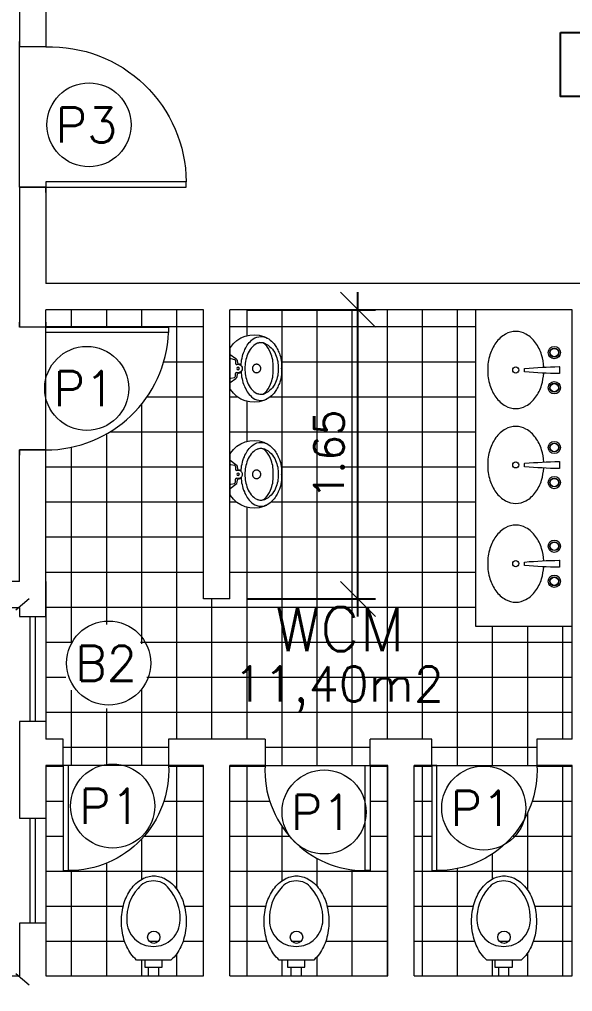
# Model space of a CAD drawing. Header units: millimetres. Extents: x 521 to 1055, y 261 to 520.
# Drawn here: x 574.94 to 578.09, y 287.12 to 292.67 of the extents above; entities that cross this region are included whole.
import ezdxf
from ezdxf.enums import TextEntityAlignment as Align

# ---------------------------------------------------------------- set-up
doc = ezdxf.new("R2010")
doc.units = ezdxf.units.MM
doc.linetypes.add('CONTINU', pattern=[0])
doc.linetypes.add('DASHDOT', pattern=[1, 0.5, -0.25, 0, -0.25])
doc.layers.add('0.1', color=8, linetype='Continuous', lineweight=13)
doc.layers.add('ppci', color=8, linetype='Continuous')
doc.styles.add('ROMANS', font='romans')
doc.styles.get("Standard").update_dxf_attribs({"font": 'romans.shx'})
doc.dimstyles.new('Fares Eng - 50', dxfattribs={"dimscale": 2, "dimtxt": 0.085, "dimasz": 0.1, "dimexe": 0.05, "dimexo": 0.05, "dimgap": 0.04, "dimtad": 1, "dimzin": 4, "dimdsep": 46, "dimtxsty": 'ROMANS', "dimblk1": 'OBLIQUE', "dimblk2": 'OBLIQUE', "dimsah": 1, "dimcen": 0.05, "dimdle": 0.05, "dimclrd": 8, "dimclre": 8, "dimclrt": 8, "dimaunit": 1, "dimadec": 0, "dimazin": 0, "dimtfac": 1, "dimtix": 1, "dimtmove": 2, "dimatfit": 0, "dimldrblk": 'OPEN90', "dimfxl": 1, "dimtolj": 1, "dimtzin": 0, "dimarcsym": 0})
pattern_1 = [(0, (-100.5649307543961, 711.2109671713519), (0, -0.2), []), (270, (-100.5649307543961, 711.2109671713519), (-0.2, -1.224606353822377e-17), [])]

# ---------------------------------------------------------------- blocks, each defined once
blk = doc.blocks.new('P80')
for points in [[(0, 0.8600000000001068), (0, 0.8300000000001057), (0.1499999999999986, 0.8300000000001057), (0.1499999999999986, 0.8600000000001068)], [(0, 0), (0, 0.03000000000000114), (0.1499999999999986, 0.03000000000000114), (0.1499999999999986, 0)]]:
    blk.add_lwpolyline(points)
blk.add_lwpolyline([(-0.8000000000000227, 0.06000000000008299), (0, 0.06000000000008299), (0, 0.03000000000000114), (-0.8000000000000227, 0.03000000000000114)], close=True)
at = {"color": 8}
blk.add_arc((-0.02513934576528032, 0.05553438521076377), 0.7748735220644332, 88.14081760279143, 179.6698012135025, dxfattribs=at)
blk = doc.blocks.new('P60')
at = {"color": 252}
blk.add_lwpolyline([(-0.6000000000000227, 0.05960000000008298), (0, 0.05960000000008298), (0, 0.03000000000000114), (-0.6000000000000227, 0.03000000000000114)], close=True, dxfattribs=at)
at = {"color": 8}
blk.add_arc((-0.02886986666674457, 0.05960000000008306), 0.5711301333332781, 87.10253993610587, 180, dxfattribs=at)
blk = doc.blocks.new('Vaso')
for points in [[(0.02999999999997272, -0.04999999999995453), (0.02999999999997272, 0), (-0.02999999999997272, 0), (-0.02999999999997272, -0.04999999999995453)], [(0.04999999999995453, -0.09000000000014552), (0.04999999999995453, -0.04999999999995453), (-0.04999999999995453, -0.04999999999995453), (-0.04999999999995453, -0.09000000000014552)]]:
    blk.add_lwpolyline(points)
for points in [[(0.1828955200001019, -0.3100000000001728, -0.071776), (0.1680402599999979, -0.4129498500001318, -0.083144), (0.128710270000056, -0.4938477600001079, -0.106699), (0.06516211000007388, -0.5518467399999736, -0.132564), (-0.002104480000070907, -0.5700000000001637, -0.132564), (-0.06937106999998832, -0.5518467399999736, -0.106699), (-0.1329192299999704, -0.4938477600001079, -0.083144), (-0.1722492199999124, -0.4129498500001318, -0.071776), (-0.1871044800000163, -0.3100000000001728, -0.071776), (-0.1722492199999124, -0.2070501499999864, -0.083144), (-0.1329192299999704, -0.1261522400000104, -0.060171), (-0.09999999999990905, -0.09000000000014552), (0.09579103999999461, -0.09000000000014552, -0.060171), (0.128710270000056, -0.1261522400000104, -0.083144), (0.1680402599999979, -0.2070501499999864, -0.071776)], [(-0.08763701527800549, -0.4972033683313839, 0.2473999053505774), (0, -0.5413053001348089, 0.2473999053505774), (0.08763701527800549, -0.4972033683313839, 0.1978584598758542), (0.1521044799999345, -0.3175259839795217, 0.4183289460701766), (0, -0.1675407474929216, 0.4183289460701766), (-0.1521044799999345, -0.3175259839795217, 0.1978584598758542)]]:
    blk.add_lwpolyline(points, format="xyb", close=True)
blk.add_circle((-0.002104480000070907, -0.2200259839794398), 0.03525)
blk = doc.blocks.new('P70')
for points in [[(0, 0.760000000000025), (0, 0.7300000000000239), (0.1499999999999986, 0.7300000000000239), (0.1499999999999986, 0.760000000000025)], [(0, 0), (0, 0.03000000000000114), (0.1499999999999986, 0.03000000000000114), (0.1499999999999986, 0)]]:
    blk.add_lwpolyline(points)
blk.add_lwpolyline([(-0.7000000000000227, 0.06000000000008299), (0, 0.06000000000008299), (0, 0.03000000000000114), (-0.7000000000000227, 0.03000000000000114)], close=True)
at = {"color": 8}
blk.add_arc((3.861494457524373e-15, 0.02932835820894858), 0.7006716417910752, 90, 177.4910967546297, dxfattribs=at)
blk = doc.blocks.new('MIC')
for p, q in [((-7.181022390642248e-30, -3.552713678800501e-15), (2.253725092833587e-16, 0.1114999999999959)), ((0.294006887496943, 0.001700320565272878), (0.294006887496943, -4.146983364735735e-15)), ((-2.253725092833731e-16, -0.111500000000003), (-7.181022390642248e-30, -3.552713678800501e-15)), ((0.294006887496943, -4.146983364735735e-15), (0.294006887496943, -0.001700320565281172))]:
    blk.add_line(p, q)
for points in [[(0.06389889671298657, 0.01598841757203382, -0.1006025227802019), (0.08200000000000095, 0.09999999999999948, -0.1146110086684233), (0.1229999999999997, 0.1609999999999993, -0.3098364236183091), (0.2095199143072243, 0.1751021543491027, -0.3098364236183091)], [(0.1613928576543483, -0.1455672248154997), (0.1649101941308434, -0.1467308523902687, 0.1890387966786642), (0.1966600698150721, -0.1450091000326438, 0.1890137212314096), (0.2599702370741317, -0.07963134921959511, 0.1168018518744347), (0.2749686266706473, -2.332144905471686e-15, 0.1168018518744347), (0.2599702370741321, 0.0796313492195905, 0.1890137212314096), (0.1966600698150728, 0.1450091000326395, 0.1890387966786642), (0.164910194130844, 0.1467308523902645), (0.1613928576543489, 0.1455672248154954)], [(1.072361025267808e-16, 0.05305361097392058, -0.4731156655992713), (0.005000000000000895, 0.05599999999999915), (0.02500000000000046, 0.05149999999999894, -0.3625423988178856), (0.03149999999999951, 0.04299999999999742), (0.03250000000000069, 0.02849999999999924, 0.5647686887747856), (0.03857059185199323, 0.02282112824928532)], [(0.002000000000000831, 0.0804999999999989), (0.03400000000000081, 0.05699999999999676, -0.1805002929806469), (0.04100000000000046, 0.04549999999999868), (0.04299999999999932, 0.03199999999999816, 0.350290051334585), (0.04850000000000071, 0.02599999999999793, -0.2520343750682387), (0.06300000000000065, 0.01949999999999883)], [(-1.072361025267879e-16, -0.05305361097392414, 0.4731156655992713), (0.005000000000000668, -0.05600000000000272), (0.02500000000000025, -0.05150000000000259, 0.3625423988178856), (0.03149999999999933, -0.0430000000000011), (0.03250000000000058, -0.02850000000000292, -0.5647686887747856), (0.03857059185199314, -0.02282112824928902)], [(0.002000000000000505, -0.08050000000000246), (0.03400000000000058, -0.05700000000000045, 0.1805002929806469), (0.04100000000000028, -0.0455000000000024), (0.0429999999999992, -0.03200000000000189, -0.350290051334585), (0.0485000000000006, -0.02600000000000167, 0.2520343750682387), (0.06300000000000057, -0.01950000000000264)], [(0.06389889671298651, -0.01598841757203763, 0.1006025227802019), (0.08200000000000053, -0.1000000000000034, 0.1146110086684233), (0.122999999999999, -0.1610000000000034, 0.3098364236183091), (0.2095199143072236, -0.1751021543491071, 0.3098364236183091)]]:
    blk.add_lwpolyline(points, format="xyb")
blk.add_lwpolyline([(0.2469999999999999, -2.275612532610937e-15), (0.2471178908324276, -0.007832022022059848, -0.1020165053088811), (0.2314231464083887, -0.09020397524524396, -0.1006339586119125), (0.1998321805410083, -0.1371621200431705, -0.3104304348799956), (0.1587115284339952, -0.14447530021719, -0.02983714588725854), (0.1530000000000002, -0.1425000000000004, -0.1938874956134008), (0.1005000000000001, -0.08000000000000028, -0.09663518521957772), (0.08549999999999969, -1.949176117819334e-15, -0.09663518521957772), (0.1005000000000004, 0.07999999999999631, -0.1938874956134008), (0.1530000000000007, 0.1424999999999962, -0.02983714588725854), (0.1587115284339958, 0.1444753002171858, -0.3104304348799956), (0.1998321805410089, 0.1371621200431661, -0.1006339586119125), (0.2314231464083891, 0.09020397524523946, -0.1020165053088811), (0.2471178908324277, 0.007832022022055296)], format="xyb", close=True)
blk.add_circle((0.04599999999999937, -1.869335632467826e-15), 0.0075)
at = {"linetype": 'DASHDOT'}
blk.add_circle((0.1519999999999992, -2.083591112145287e-15), 0.024, dxfattribs=at)
for centre, radius, start, end in [((0.1377702899573948, 0.0315578556840454), 0.1611987715412378, 69.96350135858401, 146.725367118701), ((0.1386857544530518, 0.0475243997117098), 0.1459577868522475, 35.25885026493741, 68.15339377250778), ((0.01420555517480282, 0.1112656864088919), 0.01420748748665075, 142.0649101323887, 179.0550202112607), ((0.0354886119335873, -0.01077122697287798), 0.2641474675909128, 26.26255795670085, 32.66128229190893), ((-0.02926556299823355, -0.04272209828493694), 0.336355232746058, 21.06742201065763, 26.2625579567061), ((0.159761937990389, 0.03009408813070781), 0.1337877300855334, 1.845086542449727, 21.06742201065554), ((0.04599999999999937, -1.869335632467826e-15), 0.024, 251.967363912805, 108.0326360871948), ((-0.7216496446169334, 0.001700320565274931), 1.015656532113876, 359.9999999999999, 1.845086542450083), ((0.1597619379903889, -0.03009408813071201), 0.1337877300855336, 338.9325779893443, 358.15491345755), ((-0.7216496446169334, -0.001700320565275566), 1.015656532113876, 358.1549134575496, 359.9999999999998), ((0.03548861193358734, 0.01077122697287429), 0.2641474675909128, 327.3387177080908, 333.7374420432989), ((-0.02926556299823338, 0.04272209828493351), 0.3363552327460579, 333.7374420432938, 338.9325779893422), ((0.01420555517480237, -0.1112656864088955), 0.014207487486651, 180.9449797887391, 217.935089867611), ((0.1377702899573947, -0.03155785568404951), 0.1611987715412371, 213.2746328812987, 290.0364986414158), ((0.1386857544530517, -0.0475243997117139), 0.1459577868522475, 291.846606227492, 324.7411497350624)]:
    blk.add_arc(centre, radius, start, end)
blk = doc.blocks.new('Cuba')
blk.add_lwpolyline([(0.0007964035890972809, 0.05000000000001137), (-0.007366352336667308, 0.0499999999999925, -0.3896877516864198), (-0.009359223717736526, 0.05183128823838757, -0.01723366479288366), (-0.01917277886242666, 0.247968944425077, -0.4187690770508936), (-0.01717301998914593, 0.25), (0.0007964035890972809, 0.25), (0.01876582716733935, 0.25, -0.4187690770508931), (0.02076558604062009, 0.247968944425077, -0.01723366479288366), (0.01095203089593292, 0.05183128823840271, -0.3896877516864196), (0.008959159514862449, 0.0499999999999925)], format="xyb", close=True)
blk.add_lwpolyline([(-0.01642655458466891, 0.1595521582631534, 0.05959206038068896), (-0.08696014067280601, 0.1471861917011097, 0.08424761497446774), (-0.1555634918610417, 0.1131370849898587, 0.1064685849763624), (-0.2045356555467384, 0.05839934548953352, 0.1301586401875859), (-0.2200000000000006, 0, 0.1301586401875893), (-0.2045356555467384, -0.05839934548953352, 0.1064685849763587), (-0.1555634918610417, -0.1131370849898303, 0.08424761497446792), (-0.08696014067280829, -0.1471861917010813, 0.07328068524213961), (0, -0.1599999999999966, 0.0732806852421363), (0.08696014067280601, -0.1471861917010813, 0.0842476149744677), (0.15556349186104, -0.1131370849898303, 0.1064685849763671), (0.2045356555467367, -0.05839934548950509, 0.1301586401875963), (0.2199999999999989, 0, 0.1301586401875876), (0.2045356555467367, 0.05839934548953352, 0.1064685849763547), (0.15556349186104, 0.1131370849898587, 0.08424761497446004), (0.08696014067280829, 0.1471861917011097, 0.05826802056709933), (0.01801512440569979, 0.1594612693903912, 0.07328068524213464)], format="xyb")
for centre, radius in [((-0.09920359641090386, 0.2199999999999989), 0.035), ((0.1007964035890973, 0.2199999999999989), 0.035), ((0, 0), 0.0175)]:
    blk.add_circle(centre, radius)
at = {"color": 8}
for centre, radius in [((-0.09920359641090386, 0.2199999999999989), 0.025), ((-0.09920359641090386, 0.2199999999999989), 0.024), ((0.1007964035890973, 0.2199999999999989), 0.025), ((0.1007964035890973, 0.2199999999999989), 0.024)]:
    blk.add_circle(centre, radius, dxfattribs=at)
blk = doc.blocks.new('ÁREA')
for p in [(4.97462945148186e-05, 0.003761569252461072), (0, 0)]:
    blk.add_attdef('COMPARTIMENTO', text='', height=0.0025).set_placement(p, align=Align.CENTER)
at = {"color": 1}
for p in [(-4.97462945148186e-05, -0.003761569252461072), (-9.94925890296372e-05, -0.007523138504922144)]:
    blk.add_attdef('ÁREA', text='', height=0.002, dxfattribs=at).set_placement(p, align=Align.CENTER)
blk = doc.blocks.new('_OBLIQUE')
at = {"color": 0, "linetype": 'ByBlock'}
blk.add_line((-0.5, -0.5), (0.5, 0.5), dxfattribs=at)
blk = doc.blocks.new('*D1667')
at = {"layer": '0.1', "color": 8, "linetype": 'CONTINU', "lineweight": -2, "transparency": 16777216}
for p, q in [((576.8670226852952, 289.2644788319042), (576.8670226852952, 291.1144788319043)), ((576.2377410264085, 291.0144788319043), (576.9670226852952, 291.0144788319043)), ((576.2377410264085, 289.3644788319042), (576.9670226852952, 289.3644788319042))]:
    blk.add_line(p, q, dxfattribs=at)
at = {"layer": 'DEFPOINTS', "color": 0, "linetype": 'CONTINU', "lineweight": -2, "transparency": 16777216}
for p in [(576.1377410264084, 291.0144788319043), (576.8670226852952, 291.0144788319043), (576.1377410264084, 289.3644788319042)]:
    blk.add_point(p, dxfattribs=at)
at = {"layer": '0.1', "color": 8, "linetype": 'CONTINU', "lineweight": -2, "transparency": 16777216, "xscale": 0.2, "yscale": 0.2, "zscale": 0.2}
for p, rotation in [((576.8670226852952, 291.0144788319043), 90), ((576.8670226852952, 289.3644788319042), 270)]:
    blk.add_blockref('_OBLIQUE', p, dxfattribs=dict(at, rotation=rotation))
at = {"layer": '0.1', "color": 8, "linetype": 'CONTINU', "transparency": 16777216, "insert": (576.7020226852951, 290.1894788319043), "char_height": 0.17, "attachment_point": 5, "rotation": 90, "style": 'ROMANS'}
blk.add_mtext('\\A1;1.65', dxfattribs=at)
blk = doc.blocks.new('_Open90')
at = {"color": 0, "linetype": 'ByBlock', "lineweight": -2}
for p, q in [((-0.5, 0.5), (0, 0)), ((0, 0), (-1, 0)), ((0, 0), (-0.5, -0.5))]:
    blk.add_line(p, q, dxfattribs=at)
blk = doc.blocks.new('*D1762')
at = {"layer": '0.1', "color": 8, "linetype": 'CONTINU', "lineweight": -2, "transparency": 16777216}
for p, q in [((574.2177715693851, 310.9624150756579), (574.2177715693851, 289.3644788319043)), ((574.8377410264085, 310.8624150756579), (574.1177715693851, 310.8624150756579)), ((574.8377410264084, 289.4644788319043), (574.1177715693851, 289.4644788319043))]:
    blk.add_line(p, q, dxfattribs=at)
at = {"layer": 'DEFPOINTS', "color": 0, "linetype": 'CONTINU', "lineweight": -2, "transparency": 16777216}
for p in [(574.9377410264085, 310.8624150756579), (574.2177715693851, 289.4644788319043), (574.9377410264084, 289.4644788319043)]:
    blk.add_point(p, dxfattribs=at)
at = {"layer": '0.1', "color": 8, "linetype": 'CONTINU', "lineweight": -2, "transparency": 16777216, "xscale": 0.2, "yscale": 0.2, "zscale": 0.2}
for p, rotation in [((574.2177715693851, 310.8624150756579), 90), ((574.2177715693851, 289.4644788319043), 270)]:
    blk.add_blockref('_OBLIQUE', p, dxfattribs=dict(at, rotation=rotation))
at = {"layer": '0.1', "color": 8, "linetype": 'CONTINU', "transparency": 16777216, "insert": (574.0527715693851, 299.516524149228), "char_height": 0.17, "attachment_point": 5, "rotation": 90, "style": 'ROMANS'}
blk.add_mtext('\\A1;21.40', dxfattribs=at)

msp = doc.modelspace()

# ---------------------------------------------------------------- hatches: boundary and pattern name
at = {"layer": '0.1', "linetype": 'CONTINU'}
h = msp.add_hatch(dxfattribs=at)
h.set_pattern_fill('_USER', color=8, scale=0.2, style=0, double=1, pattern_type=0)
h.set_pattern_definition([(0, (-100.5649307543961, -87.28200950754331), (0, 0.2), []), (90, (-100.5649307543961, -87.28200950754331), (-0.2, 1.224606353822377e-17), [])])
h.paths.add_polyline_path([(577.5377410264089, 291.0144788319042), (576.1377410264084, 291.0144788319043), (576.1377410264084, 290.7909774823061, -0.1628160446244721), (576.1407410264095, 290.7994774823063, -0.3480502846370825), (576.3307410264078, 290.8624774823052, -0.1445233165197684), (576.3956089614273, 290.8112591272738, -0.02792695870552506), (576.4101106896694, 290.7855876146528, -0.02267194023055926), (576.4223480651618, 290.757663747938, -0.0840704910421127), (576.4312213300298, 290.7138791700496, -0.008050882724628592), (576.4317479139054, 290.6811778028703), (576.4317479139054, 290.6777771617394, -0.0080508827246005), (576.4312213300298, 290.6450757945602, -0.08407049104117602), (576.422348065162, 290.6012912166723, -0.02267194022961322), (576.4101106896699, 290.5733673499587, -0.02792695871136476), (576.3956089614248, 290.5476958373322, -0.1445233165107818), (576.3307410264085, 290.4964774823048, -0.348050284641138), (576.1407410264086, 290.5594774823046, -0.162816044595225), (576.1377410264084, 290.5679774823035), (576.1377410264084, 290.1870291540251, -0.1628160446244721), (576.1407410264095, 290.1955291540254, -0.3480502846370825), (576.3307410264078, 290.2585291540242, -0.1445233165197684), (576.3956089614273, 290.2073107989929, -0.02792695870552506), (576.4101106896694, 290.1816392863719, -0.02267194023055926), (576.4223480651618, 290.153715419657, -0.0840704910421127), (576.4312213300298, 290.1099308417686, -0.008050882724628592), (576.4317479139054, 290.0772294745893), (576.4317479139054, 290.0738288334585, -0.0080508827246005), (576.4312213300298, 290.0411274662793, -0.08407049104117602), (576.422348065162, 289.9973428883914, -0.02267194022961322), (576.4101106896699, 289.9694190216778, -0.02792695871136476), (576.3956089614248, 289.9437475090513, -0.1445233165107818), (576.3307410264085, 289.8925291540239, -0.348050284641138), (576.1407410264086, 289.9555291540237, -0.162816044595225), (576.1377410264084, 289.9640291540226), (576.1377410264084, 289.3644788319043), (575.9877410264086, 289.3644788319044), (575.9877410264083, 291.0144788319042), (575.0877410264083, 291.0144788319042), (575.0877410264083, 290.9144788319043), (575.7877410264086, 290.9144788319042), (575.7877410264086, 290.8844788319042, -0.4014455578217007), (575.0877410264086, 290.2144788319043), (575.0877410264086, 290.1844788319042), (575.0877410264085, 289.2644788319043), (575.0877410264073, 288.664478831904), (575.0877410264075, 288.5644788319042), (575.1877410264087, 288.5644788319042), (575.1877410264086, 288.4144788319043), (575.2173410264087, 288.4144788319043), (575.7877410264086, 288.4144788319042), (575.7877410264088, 288.5644788319042), (575.8177410264086, 288.5644788319042), (576.3377410264081, 288.5644788319043), (576.337741026408, 288.4144788319041), (576.9377410264082, 288.4144788319043), (576.9377410264083, 288.5644788319042), (576.9677410264081, 288.5644788319042), (577.2877410264084, 288.5644788319044), (577.2877410264085, 288.4144788319059), (577.3173410264086, 288.4144788319059), (577.8877410264085, 288.4144788319059), (577.8877410264085, 288.5644788319058), (577.9177410264085, 288.5644788319058), (578.0877410264084, 288.5644788319043), (578.0877410264084, 289.2090844759778), (577.5377410264083, 289.2090844759778)])
h.paths.add_polyline_path([(575.6725158156265, 288.9797598452333, -1), (575.1932281468861, 288.9797598452333, -1)], flags=16)
h.paths.add_polyline_path([(576.3267041689707, 289.004728004071), (577.2017041689707, 289.004728004071), (577.2017041689707, 289.379728004071), (576.3267041689707, 289.379728004071)], flags=8)
h.paths.add_polyline_path([(576.0742379963682, 288.6816540963288), (577.440904663035, 288.6816540963288), (577.440904663035, 289.0387969534716), (576.0742379963682, 289.0387969534716)], flags=24)
h.paths.add_polyline_path([(576.3267041689707, 289.004728004071), (577.2017041689707, 289.004728004071), (577.2017041689707, 289.379728004071), (576.3267041689707, 289.379728004071)], flags=24)
h.paths.add_polyline_path([(576.0742379963682, 288.6816540963288), (577.440904663035, 288.6816540963288), (577.440904663035, 289.0387969534716), (576.0742379963682, 289.0387969534716)], flags=8)
h.paths.add_polyline_path([(576.517022685295, 289.8490026414282), (576.517022685295, 290.5299550223805), (576.817022685295, 290.5299550223805), (576.817022685295, 289.8490026414282)], flags=24)
h.paths.add_polyline_path([(575.2113113928322, 288.830850428419), (575.6065494880702, 288.830850428419), (575.6065494880702, 289.130850428419), (575.2113113928322, 289.130850428419)], flags=24)
h = msp.add_hatch(dxfattribs=at)
h.set_pattern_fill('_USER', color=8, scale=0.2, style=0, double=1, pattern_type=0)
h.set_pattern_definition(pattern_1)
h.paths.add_polyline_path([(575.9877410264085, 287.2144788319043), (575.7315712981485, 287.2144788319043), (575.7315712981484, 287.2644788319042), (575.6715712981485, 287.2644788319042), (575.6715712981485, 287.2144788319043), (575.0877410264084, 287.2144788319043), (575.0877410264084, 287.5144788319042), (575.0877410264102, 288.1144788319042), (575.0877410264087, 288.4144788319042), (575.1877410264086, 288.4144788319043), (575.1877410264086, 287.8144788319042), (575.2173410264098, 287.8144788319042, 0.4291040067098116), (575.7877410264088, 288.4144788319043), (575.9877410264085, 288.4144788319043)])
h.paths.add_polyline_path([(575.5335301149402, 287.6274255494453, -3.073136091760415e-06), (575.5335310613513, 287.6274287606302, 2.298261749447737e-06)], flags=0)
h.paths.add_polyline_path([(575.6684257781485, 287.4345048158837, 1), (575.7389257781485, 287.4345048158837, 1)], flags=0)
edge = h.paths.add_edge_path(flags=16)
edge.add_arc((575.882836416265, 287.524478581504), 0.3641606381167727, 163.5782748653673, 179.999960602859, ccw=False)
edge.add_arc((575.7947608749796, 287.5504364964156), 0.2723395385858779, 144.5667168692639, 163.5781902089613, ccw=False)
edge.add_arc((575.7389819163878, 287.5901253472447), 0.2038815434230515, 120.2052823623753, 144.56672184459, ccw=False)
edge.add_arc((575.7036757638198, 287.6507746638613), 0.1337041680431426, 89.99999385975178, 120.2053114872979, ccw=False)
edge.add_arc((575.7036757924772, 287.6507746638617), 0.1337041680427554, 59.79468851265841, 90.00000614019962, ccw=False)
edge.add_arc((575.668369639909, 287.5901253472447), 0.2038815434230601, 35.433278155409994, 59.79471763762467, ccw=False)
edge.add_arc((575.6125906813172, 287.5504364964156), 0.2723395385858707, 16.42180979103881, 35.43328313073607, ccw=False)
edge.add_arc((575.5245151400318, 287.524478581504), 0.3641606381167788, 3.939714088119217e-05, 16.42172513463271, ccw=False)
edge.add_arc((575.524515140031, 287.5244790823048), 0.3641606381175685, 343.5782748653855, 359.9999606028769, ccw=False)
edge.add_arc((575.6125906813172, 287.4985211673931), 0.2723395385858779, 324.5667168692639, 343.5781902089613, ccw=False)
edge.add_arc((575.6683684967237, 287.4588334095786), 0.2038831085606229, 310.79308703992695, 324.56665782429025, ccw=False)
edge.add_line((575.8015712981484, 287.3044788319044), (575.6057802581485, 287.3044788319044))
edge.add_arc((575.7389830595731, 287.4588334095786), 0.2038831085606259, 215.4333421757097, 229.2069129600731, ccw=False)
edge.add_arc((575.7947608749796, 287.4985211673931), 0.2723395385858707, 196.4218097910387, 215.4332831307361, ccw=False)
edge.add_arc((575.8828364162658, 287.5244790823048), 0.3641606381175744, 180.0000393971231, 196.4217251346145, ccw=False)
h = msp.add_hatch(dxfattribs=at)
h.set_pattern_fill('_USER', color=8, scale=0.2, style=0, double=1, pattern_type=0)
h.set_pattern_definition(pattern_1)
h.paths.add_polyline_path([(577.0377410264084, 287.2144788319042), (576.5449770903721, 287.2144788319043), (576.5449770903722, 287.2644788319043), (576.4849770903721, 287.2644788319044), (576.4849770903721, 287.2144788319044), (576.1377410264084, 287.2144788319045), (576.1377410264083, 288.4144788319042), (576.3377410264081, 288.4144788319043, 0.4291040067103729), (576.9081410264081, 287.8144788319042), (576.9377410264082, 287.8144788319042), (576.937741026408, 288.4144788319043), (577.0377410264086, 288.4144788319041)])
h.paths.add_polyline_path([(576.3469359071638, 287.6274255494454, -3.073136091760415e-06), (576.3469368535749, 287.6274287606303, 2.298261749447737e-06)], flags=0)
h.paths.add_polyline_path([(576.4818315703722, 287.4345048158838, 1), (576.5523315703722, 287.4345048158838, 1)], flags=0)
edge = h.paths.add_edge_path(flags=16)
edge.add_arc((576.6962422084887, 287.5244785815041), 0.3641606381167727, 163.5782748653673, 179.999960602859, ccw=False)
edge.add_arc((576.6081666672032, 287.5504364964157), 0.2723395385858779, 144.5667168692639, 163.5781902089613, ccw=False)
edge.add_arc((576.5523877086115, 287.5901253472448), 0.2038815434230515, 120.2052823623753, 144.56672184459, ccw=False)
edge.add_arc((576.5170815560434, 287.6507746638614), 0.1337041680431426, 89.99999385975178, 120.2053114872979, ccw=False)
edge.add_arc((576.5170815847008, 287.6507746638618), 0.1337041680427554, 59.79468851265841, 90.00000614019962, ccw=False)
edge.add_arc((576.4817754321326, 287.5901253472448), 0.2038815434230601, 35.433278155409994, 59.79471763762467, ccw=False)
edge.add_arc((576.4259964735409, 287.5504364964157), 0.2723395385858707, 16.42180979103881, 35.43328313073607, ccw=False)
edge.add_arc((576.3379209322554, 287.5244785815041), 0.3641606381167788, 3.939714088119217e-05, 16.42172513463271, ccw=False)
edge.add_arc((576.3379209322546, 287.5244790823049), 0.3641606381175685, 343.5782748653855, 359.9999606028769, ccw=False)
edge.add_arc((576.4259964735409, 287.4985211673932), 0.2723395385858779, 324.5667168692639, 343.5781902089613, ccw=False)
edge.add_arc((576.4817742889473, 287.4588334095787), 0.2038831085606229, 310.79308703992695, 324.56665782429025, ccw=False)
edge.add_line((576.614977090372, 287.3044788319045), (576.4191860503721, 287.3044788319045))
edge.add_arc((576.5523888517968, 287.4588334095787), 0.2038831085606259, 215.4333421757097, 229.2069129600731, ccw=False)
edge.add_arc((576.6081666672032, 287.4985211673932), 0.2723395385858707, 196.4218097910387, 215.4332831307361, ccw=False)
edge.add_arc((576.6962422084895, 287.5244790823049), 0.3641606381175744, 180.0000393971231, 196.4217251346145, ccw=False)
h = msp.add_hatch(dxfattribs=at)
h.set_pattern_fill('_USER', color=8, scale=0.2, style=0, double=1, pattern_type=0)
h.set_pattern_definition(pattern_1)
h.paths.add_polyline_path([(578.0877410264084, 287.2144788319043), (577.7279942209053, 287.2144788319043), (577.7279942209052, 287.2644788319043), (577.6679942209053, 287.2644788319042), (577.6679942209053, 287.2144788319043), (577.1877410264084, 287.2144788319043), (577.1877410264084, 288.4144788319041), (577.2877410264085, 288.4144788319043), (577.2877410264085, 287.8144788319058), (577.3173410264097, 287.8144788319058, 0.2002278114432303), (577.7232294134731, 287.9838077128175, 0.1067036659193093), (577.7877350611603, 288.0616968146933, 0.1648705596941036), (577.8877410264087, 288.4144788319042), (578.0877410264084, 288.4144788319041)])
h.paths.add_polyline_path([(577.5299530436122, 287.627425569516), (577.529953067386, 287.6274256501824, -2.184166950128146e-06), (577.5299539668137, 287.6274287019514), (577.5299539870119, 287.6274287704832, 2.290948924946051e-06)], flags=0)
h.paths.add_polyline_path([(577.6648487009053, 287.4345048158837, 1), (577.7353487009053, 287.4345048158837, 1)], flags=0)
edge = h.paths.add_edge_path(flags=16)
edge.add_arc((577.8792593390218, 287.524478581504), 0.3641606381167727, 163.5782748653673, 179.999960602859, ccw=False)
edge.add_arc((577.7911837977364, 287.5504364964156), 0.2723395385858779, 144.5667168692639, 163.5781902089613, ccw=False)
edge.add_arc((577.7354048391446, 287.5901253472447), 0.2038815434230515, 120.2052823623753, 144.56672184459, ccw=False)
edge.add_arc((577.7000986865766, 287.6507746638613), 0.1337041680431426, 89.99999385975178, 120.2053114872979, ccw=False)
edge.add_arc((577.7000987152339, 287.6507746638617), 0.1337041680427554, 59.79468851265841, 90.00000614019962, ccw=False)
edge.add_arc((577.6647925626658, 287.5901253472447), 0.2038815434230601, 35.433278155409994, 59.79471763762467, ccw=False)
edge.add_arc((577.609013604074, 287.5504364964156), 0.2723395385858707, 16.42180979103881, 35.43328313073607, ccw=False)
edge.add_arc((577.5209380627886, 287.524478581504), 0.3641606381167788, 3.939714088119217e-05, 16.42172513463271, ccw=False)
edge.add_arc((577.5209380627878, 287.5244790823048), 0.3641606381175685, 343.5782748653855, 359.9999606028769, ccw=False)
edge.add_arc((577.609013604074, 287.4985211673931), 0.2723395385858779, 324.5667168692639, 343.5781902089613, ccw=False)
edge.add_arc((577.6647914194805, 287.4588334095786), 0.2038831085606229, 310.79308703992695, 324.56665782429025, ccw=False)
edge.add_line((577.7979942209051, 287.3044788319044), (577.6022031809052, 287.3044788319044))
edge.add_arc((577.7354059823299, 287.4588334095786), 0.2038831085606259, 215.4333421757097, 229.2069129600731, ccw=False)
edge.add_arc((577.7911837977364, 287.4985211673931), 0.2723395385858707, 196.4218097910387, 215.4332831307361, ccw=False)
edge.add_arc((577.8792593390226, 287.5244790823048), 0.3641606381175744, 180.0000393971231, 196.4217251346145, ccw=False)

# ---------------------------------------------------------------- linework, layer by layer
at = {"layer": '0.1', "color": 7}
for p, q in [((574.9377410264085, 296.2644788319043), (574.9377410264086, 292.5144788319042)), ((575.0877410264079, 296.2644788319045), (575.0877410264079, 292.5144788319042)), ((575.0877410264081, 292.5144788319042), (574.937741026408, 292.5144788319042)), ((574.9377410264079, 291.7144788319041), (575.0877410264079, 291.7144788319042)), ((574.9377410264086, 291.7144788319041), (574.9377410264085, 290.9144788319043)), ((575.0877410264079, 291.7144788319042), (575.0877410264079, 291.1644788319043)), ((578.2377410264083, 291.1644788319043), (575.0877410264084, 291.1644788319043)), ((575.0877410264083, 290.9144788319042), (575.0877410264083, 291.0144788319043)), ((575.9877410264083, 291.0144788319043), (575.0877410264081, 291.0144788319042)), ((575.9877410264086, 289.3644788319043), (575.9877410264085, 291.0144788319043)), ((578.0877410264085, 291.0144788319042), (576.1377410264084, 291.0144788319043)), ((576.1377410264084, 289.3644788319042), (576.1377410264084, 291.0144788319043)), ((578.0877410264084, 288.5644788319043), (578.0877410264085, 291.0144788319042)), ((575.0877410264083, 290.9144788319043), (574.9377410264084, 290.9144788319043)), ((574.9377410264084, 289.4644788319043), (574.9377410264084, 290.2144788319042)), ((574.9377410264084, 290.2144788319042), (575.0877410264083, 290.2144788319043)), ((575.0877410264085, 289.2644788319043), (575.0877410264084, 290.2144788319042)), ((574.9377410264084, 289.4644788319042), (574.7377410264086, 289.4644788319042)), ((575.0877410264079, 289.4644788319042), (575.0877410264078, 289.2644788319039)), ((576.1377410264084, 289.3644788319042), (575.9877410264086, 289.3644788319043)), ((574.9377410264084, 289.3144788319042), (574.7377410264086, 289.3144788319042)), ((574.9377410264084, 289.3144788319043), (574.9377410264084, 289.2644788319039)), ((574.9377410264074, 289.2644788319039), (575.0877410264075, 289.2644788319039)), ((575.0877410264072, 288.664478831904), (574.9377410264074, 288.6644788319039)), ((574.9377410264084, 288.6644788319039), (574.9377410264085, 288.1144788319039)), ((575.0877410264076, 288.664478831904), (575.0877410264077, 288.5644788319042)), ((575.1877410264085, 288.5644788319042), (575.0877410264085, 288.5644788319042)), ((575.1877410264086, 288.4144788319042), (575.1877410264086, 288.5644788319042)), ((575.7877410264085, 288.5644788319042), (575.7877410264086, 288.4144788319042)), ((576.3377410264083, 288.5644788319043), (575.7877410264085, 288.5644788319042)), ((576.3377410264083, 288.5644788319042), (576.3377410264083, 288.4144788319043)), ((576.9377410264085, 288.4144788319043), (576.9377410264084, 288.5644788319043)), ((577.2877410264084, 288.5644788319044), (576.9377410264084, 288.5644788319043)), ((577.2877410264085, 288.4144788319042), (577.2877410264085, 288.5644788319043)), ((578.0877410264085, 288.5644788319042), (577.8877410264084, 288.5644788319042)), ((577.8877410264084, 288.5644788319043), (577.8877410264085, 288.4144788319042)), ((575.1877410264085, 288.4144788319043), (575.0877410264085, 288.4144788319043)), ((575.0877410264077, 288.4144788319043), (575.0877410264077, 288.1144788319039)), ((575.9877410264085, 288.4144788319043), (575.7877410264086, 288.4144788319043)), ((575.9877410264085, 287.2144788319043), (575.9877410264085, 288.4144788319043)), ((576.1377410264084, 287.2144788319043), (576.1377410264083, 288.4144788319042)), ((576.3377410264083, 288.4144788319043), (576.1377410264084, 288.4144788319043)), ((577.0377410264085, 288.4144788319042), (576.9377410264084, 288.4144788319043)), ((577.0377410264084, 287.2144788319043), (577.0377410264085, 288.4144788319043)), ((577.1877410264084, 287.2144788319043), (577.1877410264084, 288.4144788319043)), ((577.2877410264084, 288.4144788319043), (577.1877410264085, 288.4144788319042)), ((578.0877410264085, 288.4144788319041), (577.8877410264084, 288.4144788319042)), ((578.0877410264084, 287.2144788319042), (578.0877410264084, 288.4144788319042)), ((574.9377410264076, 288.1144788319039), (575.0877410264075, 288.1144788319039)), ((575.0877410264072, 287.5144788319039), (574.9377410264075, 287.5144788319039)), ((574.9377410264084, 287.514478831904), (574.9377410264084, 287.2144788319042)), ((575.0877410264076, 287.5144788319039), (575.0877410264076, 287.2144788319043)), ((572.4377410264085, 287.2144788319041), (574.9377410264084, 287.2144788319041)), ((575.0877410264076, 287.2144788319042), (575.9877410264085, 287.2144788319042)), ((576.1377410264084, 287.2144788319041), (577.0377410264085, 287.2144788319042)), ((577.1877410264085, 287.2144788319042), (578.0877410264084, 287.2144788319042))]:
    msp.add_line(p, q, dxfattribs=at)
at = {"layer": '0.1', "color": 8, "linetype": 'CONTINU'}
for p, q in [((574.9377410264079, 291.7144788319041), (574.9377410264079, 292.5144788319042)), ((575.0877410264084, 290.2144788319042), (575.0877410264083, 290.9144788319042)), ((574.997741026406, 289.264478831904), (574.9977410264057, 288.6644788319041)), ((575.0277410264073, 289.2644788319039), (575.0277410264073, 288.664478831904)), ((575.087741026407, 289.2644788319039), (575.0877410264073, 288.664478831904)), ((575.7877410264086, 288.4144788319042), (575.1877410264086, 288.4144788319043)), ((576.3377410264081, 288.4144788319042), (576.9377410264082, 288.4144788319043)), ((577.2877410264084, 288.4144788319057), (577.8877410264084, 288.4144788319058)), ((574.9977410264066, 288.114478831904), (574.9977410264064, 287.5144788319042)), ((575.027741026408, 288.1144788319039), (575.027741026408, 287.5144788319041)), ((575.0877410264077, 288.1144788319039), (575.087741026408, 287.5144788319041))]:
    msp.add_line(p, q, dxfattribs=at)
at = {"layer": '0.1', "color": 8}
for p, q in [((577.5377410264089, 291.0144788319041), (577.5377410264084, 289.2090844759778)), ((577.5377410264084, 289.2090844759778), (578.0877410264085, 289.2090844759778))]:
    msp.add_line(p, q, dxfattribs=at)
at = {"layer": '0.1', "color": 8, "linetype": 'DASHDOT', "ltscale": 0.5}
for p, q in [((572.3377410264084, 289.4044788319043), (575.0377410264084, 287.1244788319044)), ((572.3377410264084, 287.1244788319042), (575.0377410264083, 289.4044788319043))]:
    msp.add_line(p, q, dxfattribs=at)
at = {"layer": '0.1', "color": 8}
for centre in [(575.3341999904133, 292.0696746266076), (575.3215763230152, 290.5656822238849), (575.4461616319651, 288.9988409323063), (575.4689107883731, 288.1831166499697), (576.6746466940173, 288.1490233134124), (577.5846348189235, 288.1717524345188)]:
    msp.add_circle(centre, 0.2396438343701963, dxfattribs=at)
at = {"layer": 'ppci', "color": 10, "linetype": 'Continuous'}
msp.add_lwpolyline([(578.0224308968623, 292.5959987106403), (578.4182265813492, 292.5959987106403), (578.4182265813492, 292.2315821176321), (578.0224308968623, 292.2315821176321)], close=True, dxfattribs=at)

# ---------------------------------------------------------------- block references
at = {"layer": '0.1', "color": 8, "xscale": -1}
msp.add_blockref('P80', (575.0877410264084, 291.6844788319041), dxfattribs=at)
at = {"layer": '0.1', "color": 8}
for name, p, rotation in [('P70', (575.0877410264086, 290.9444788319043), 180), ('Cuba', (577.7668875696282, 290.6706830571305), 270), ('Cuba', (577.7668875696282, 290.1292990511125), 270), ('Cuba', (577.7668875696282, 289.5659550999482), 270), ('P60', (576.9677410264081, 288.4144788319043), 90), ('Vaso', (575.7015712981485, 287.2144788319043), 180), ('Vaso', (576.5149770903721, 287.2144788319044), 180), ('Vaso', (577.6979942209052, 287.2144788319043), 180)]:
    msp.add_blockref(name, p, dxfattribs=dict(at, rotation=rotation))
at = {"layer": '0.1', "color": 8, "xscale": -1}
for name, p, rotation in [('MIC', (576.1377410264084, 290.6794774823048), 180), ('MIC', (576.1377410264084, 290.0755291540239), 180), ('P60', (575.1577410264086, 288.4144788319043), 270), ('P60', (577.2577410264086, 288.4144788319059), 270)]:
    msp.add_blockref(name, p, dxfattribs=dict(at, rotation=rotation))
at = {"layer": '0.1', "color": 8}
ref = msp.add_blockref('ÁREA', (576.7642041689707, 289.067228004071), dxfattribs=dict(at, xscale=133.3333333333333, yscale=133.3333333333333, zscale=133.3333333333333))
ref.add_attrib('COMPARTIMENTO', 'WCM', dxfattribs={"layer": '0', "color": 3, "height": 0.25}).set_placement((576.7642041689707, 289.067228004071), align=Align.CENTER)
ref.add_attrib('ÁREA', '11,40m2', dxfattribs={"layer": '0', "color": 1, "height": 0.2}).set_placement((576.7575713297016, 288.7792731439478), align=Align.CENTER)

# ---------------------------------------------------------------- texts
for s, p in [('P3', (575.1435917829415, 291.9681622867392)), ('P1', (575.1309681155434, 290.4641698840165)), ('B2', (575.2555534244933, 288.8973285924379)), ('P1', (575.2783025809014, 288.0816043101014)), ('P1', (577.3940266114517, 288.0702400946504)), ('P1', (576.4840384865455, 288.047510973544))]:
    msp.add_text(s, height=0.2, dxfattribs=at).set_placement(p)

# ---------------------------------------------------------------- dimensions: what is measured, and where the dimension line sits
at = {"layer": '0.1', "color": 8, "linetype": 'CONTINU'}
dim = msp.add_linear_dim(base=(574.2177715693851, 289.4644788319043), p1=(574.9377410264085, 310.8624150756579), p2=(574.9377410264084, 289.4644788319043), angle=90, dimstyle='Fares Eng - 50', dxfattribs=at)
dim.commit()
dim.dimension.update_dxf_attribs({"geometry": '*D1762', "text_midpoint": (574.0527715693851, 299.516524149228), "dimtype": 160})
dim = msp.add_linear_dim(base=(576.8670226852952, 291.0144788319043), p1=(576.1377410264084, 289.3644788319042), p2=(576.1377410264084, 291.0144788319043), angle=270, dimstyle='Fares Eng - 50', dxfattribs=at)
dim.commit()
dim.dimension.update_dxf_attribs({"geometry": '*D1667', "text_midpoint": (576.7020226852951, 290.1894788319043)})

doc.saveas('drawing.dxf')
